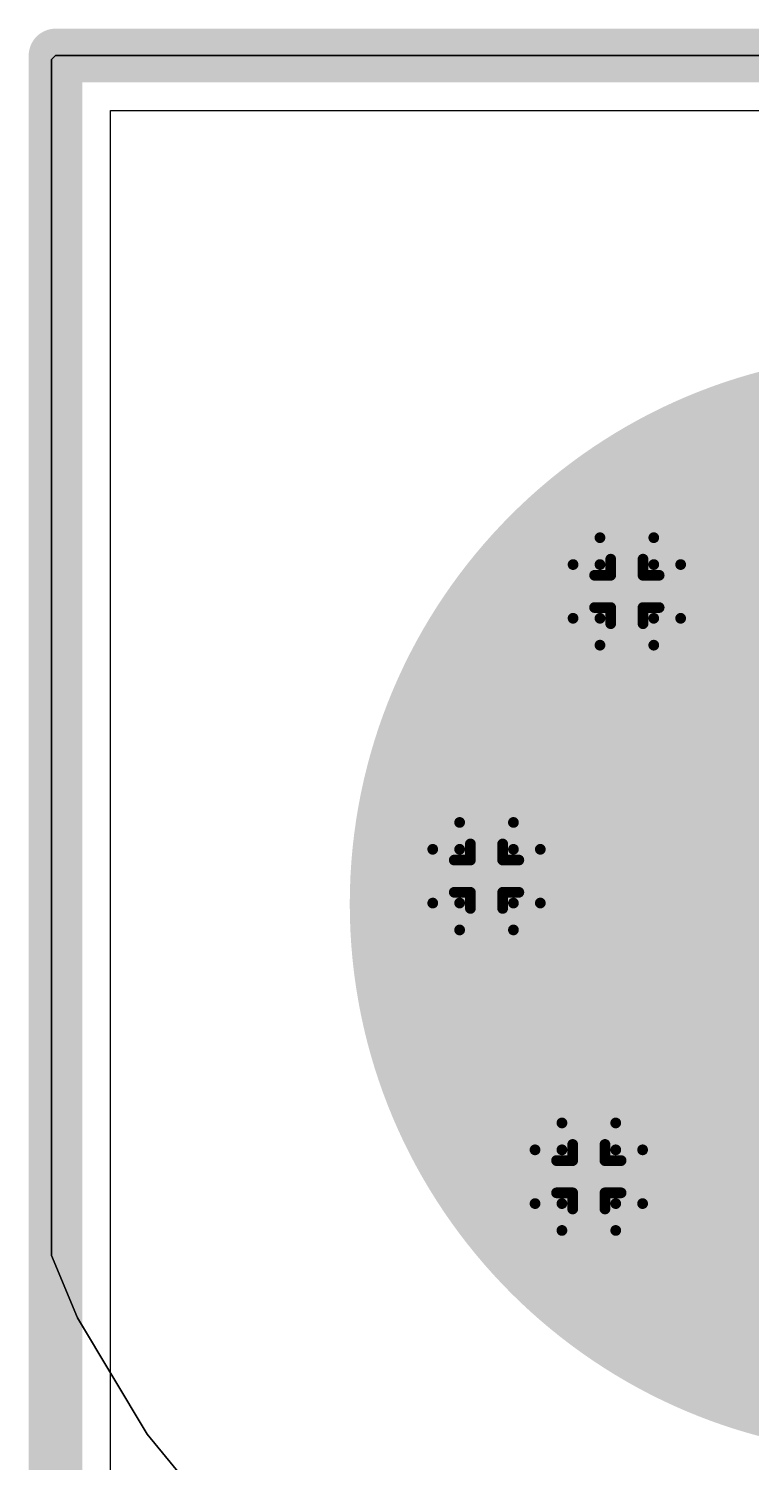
# Model space of a CAD drawing. Header units: inches. Extents: x -4 to 5258, y -4 to 5281.
# Drawn here: x -4.14 to -0.72, y 99.36 to 106.14 of the extents above; entities that cross this region are included whole.
import ezdxf

# ---------------------------------------------------------------- set-up
doc = ezdxf.new("R2010")
doc.units = ezdxf.units.IN
for name, color, linetype in [('Board Outline', 216, 'Continuous'), ('Bottom Layer', 5, 'Continuous'), ('Bottom Solder', 6, 'Continuous'), ('Drill Drawing', 1, 'Continuous'), ('Layer 1', 16, 'Continuous'), ('Layer 2', 76, 'Continuous'), ('Multi-Layer', 9, 'Continuous'), ('Pad Holes', 156, 'Continuous'), ('Top Layer', 1, 'Continuous'), ('Top Solder', 216, 'Continuous'), ('Via Holes', 16, 'Continuous')]:
    doc.layers.add(name, color=color, linetype=linetype)

msp = doc.modelspace()

# ---------------------------------------------------------------- hatches: boundary and pattern name
at = {"layer": 'Bottom Layer'}
h = msp.add_hatch(color=5, dxfattribs=at)
edge = h.paths.add_edge_path()
edge.add_arc((-0.0187, 102), 2.5, 0, 360)
h = msp.add_hatch(color=5, dxfattribs=at)
edge = h.paths.add_edge_path()
edge.add_arc((-1.3119, 103.4769), 0.3, 0, 360)
h = msp.add_hatch(color=5, dxfattribs=at)
edge = h.paths.add_edge_path()
edge.add_arc((-1.9745, 102.1312), 0.3, 0, 360)
h = msp.add_hatch(color=5, dxfattribs=at)
edge = h.paths.add_edge_path()
edge.add_arc((-1.4915, 100.711), 0.3, 0, 360)
at = {"layer": 'Bottom Solder'}
h = msp.add_hatch(color=6, dxfattribs=at)
edge = h.paths.add_edge_path()
edge.add_arc((-0.0187, 102), 2.6016, 0, 360)
h = msp.add_hatch(color=6, dxfattribs=at)
edge = h.paths.add_edge_path()
edge.add_arc((-1.3119, 103.4769), 0.4016, 0, 360)
h = msp.add_hatch(color=6, dxfattribs=at)
edge = h.paths.add_edge_path()
edge.add_arc((-1.9745, 102.1312), 0.4016, 0, 360)
h = msp.add_hatch(color=6, dxfattribs=at)
edge = h.paths.add_edge_path()
edge.add_arc((-1.4915, 100.711), 0.4016, 0, 360)
at = {"layer": 'Layer 1'}
h = msp.add_hatch(color=16, dxfattribs=at)
edge = h.paths.add_edge_path()
edge.add_arc((-0.0187, 102), 2.5, 0, 360)
h = msp.add_hatch(color=16, dxfattribs=at)
edge = h.paths.add_edge_path()
edge.add_arc((-1.3119, 103.4769), 0.3, 0, 360)
h = msp.add_hatch(color=16, dxfattribs=at)
edge = h.paths.add_edge_path()
edge.add_arc((-1.9745, 102.1312), 0.3, 0, 360)
h = msp.add_hatch(color=16, dxfattribs=at)
edge = h.paths.add_edge_path()
edge.add_arc((-1.4915, 100.711), 0.3, 0, 360)
at = {"layer": 'Layer 2'}
h = msp.add_hatch(color=76, dxfattribs=at)
edge = h.paths.add_edge_path()
edge.add_arc((-0.0187, 102), 2.5, 0, 360)
h = msp.add_hatch(color=76, dxfattribs=at)
edge = h.paths.add_edge_path()
edge.add_arc((-1.3119, 103.4769), 0.3, 0, 360)
h = msp.add_hatch(color=76, dxfattribs=at)
edge = h.paths.add_edge_path()
edge.add_arc((-1.9745, 102.1312), 0.3, 0, 360)
h = msp.add_hatch(color=76, dxfattribs=at)
edge = h.paths.add_edge_path()
edge.add_arc((-1.4915, 100.711), 0.3, 0, 360)
at = {"layer": 'Multi-Layer'}
h = msp.add_hatch(color=9, dxfattribs=at)
edge = h.paths.add_edge_path()
edge.add_arc((-0.0187, 102), 2.5, 0, 360)
at = {"layer": 'Pad Holes'}
h = msp.add_hatch(color=7, dxfattribs=at)
edge = h.paths.add_edge_path()
edge.add_arc((-0.0187, 102), 1.55, 0, 360)
at = {"layer": 'Top Layer'}
h = msp.add_hatch(color=1, dxfattribs=at)
edge = h.paths.add_edge_path()
edge.add_arc((-0.0187, 102), 2.5, 0, 360)
h = msp.add_hatch(color=1, dxfattribs=at)
edge = h.paths.add_edge_path()
edge.add_arc((-1.3119, 103.4769), 0.3, 0, 360)
h = msp.add_hatch(color=1, dxfattribs=at)
edge = h.paths.add_edge_path()
edge.add_arc((-1.9745, 102.1312), 0.3, 0, 360)
h = msp.add_hatch(color=1, dxfattribs=at)
edge = h.paths.add_edge_path()
edge.add_arc((-1.4915, 100.711), 0.3, 0, 360)
at = {"layer": 'Top Solder'}
h = msp.add_hatch(color=216, dxfattribs=at)
edge = h.paths.add_edge_path()
edge.add_arc((-0.0187, 102), 2.6016, 0, 360)
h = msp.add_hatch(color=216, dxfattribs=at)
edge = h.paths.add_edge_path()
edge.add_arc((-1.3119, 103.4769), 0.4016, 0, 360)
h = msp.add_hatch(color=216, dxfattribs=at)
edge = h.paths.add_edge_path()
edge.add_arc((-1.9745, 102.1312), 0.4016, 0, 360)
h = msp.add_hatch(color=216, dxfattribs=at)
edge = h.paths.add_edge_path()
edge.add_arc((-1.4915, 100.711), 0.4016, 0, 360)
at = {"layer": 'Via Holes'}
h = msp.add_hatch(color=7, dxfattribs=at)
edge = h.paths.add_edge_path()
edge.add_arc((-1.3119, 103.4769), 0.15, 0, 360)
h = msp.add_hatch(color=7, dxfattribs=at)
edge = h.paths.add_edge_path()
edge.add_arc((-1.9745, 102.1312), 0.15, 0, 360)
h = msp.add_hatch(color=7, dxfattribs=at)
edge = h.paths.add_edge_path()
edge.add_arc((-1.4915, 100.711), 0.15, 0, 360)

# ---------------------------------------------------------------- linework, layer by layer
at = {"layer": 'Board Outline'}
for points in [[(-4.0093, 106.0093, 0.254, 0.254, 0), (145.9907, 106.0093, 0.254, 0.254, 0)], [(-4.0093, -3.9907, 0.254, 0.254, 0), (-4.0093, 106.0093, 0.254, 0.254, 0)]]:
    msp.add_lwpolyline(points, format="xyseb", dxfattribs=at)
msp.add_lwpolyline([(-4.0728, 106.0093, 0.127, 0.127, 1), (-3.9458, 106.0093, 0.127, 0.127, 1)], format="xyseb", close=True, dxfattribs=at)
msp.add_lwpolyline([(-4.0728, 106.0093, 0.127, 0.127, 1), (-3.9458, 106.0093, 0.127, 0.127, 1)], format="xyseb", close=True, dxfattribs=at)
at = {"layer": 'Bottom Layer'}
for p, q in [((-4.0094, 106.0094), (-4.028, 105.9907)), ((-4.028, 105.9907), (-4.028, 100.3393)), ((1.642, 106.0094), (-4.0094, 106.0094)), ((-4.028, 100.3393), (-3.9055, 100.0435)), ((-3.9055, 100.0435), (-3.5764, 99.4944)), ((-3.5764, 99.4944), (-3.1702, 98.9995))]:
    msp.add_line(p, q, dxfattribs=at)
at = {"layer": 'Bottom Solder'}
for p, q in [((-4.0094, 106.0094), (-4.028, 105.9907)), ((-4.028, 105.9907), (-4.028, 100.3393)), ((1.642, 106.0094), (-4.0094, 106.0094)), ((-4.028, 100.3393), (-3.9055, 100.0435)), ((-3.9055, 100.0435), (-3.5764, 99.4944)), ((-3.5764, 99.4944), (-3.1702, 98.9995))]:
    msp.add_line(p, q, dxfattribs=at)
at = {"layer": 'Drill Drawing'}
for points in [[(-1.4389, 103.6039, 0.0508, 0.0508, 0), (-1.4389, 103.7309, 0.0508, 0.0508, 0)], [(-1.4389, 103.7309, 0.0508, 0.0508, 0), (-1.1849, 103.7309, 0.0508, 0.0508, 0)], [(-1.1849, 103.6039, 0.0508, 0.0508, 0), (-1.1849, 103.7309, 0.0508, 0.0508, 0)], [(-1.5659, 103.3499, 0.0508, 0.0508, 0), (-1.5659, 103.6039, 0.0508, 0.0508, 0)], [(-1.5659, 103.6039, 0.0508, 0.0508, 0), (-1.4389, 103.6039, 0.0508, 0.0508, 0)], [(-1.3881, 103.5531, 0.0508, 0.0508, 0), (-1.3881, 103.6293, 0.0508, 0.0508, 0)], [(-1.3881, 103.6293, 0.0508, 0.0508, 0), (-1.2357, 103.6293, 0.0508, 0.0508, 0)], [(-1.2357, 103.5531, 0.0508, 0.0508, 0), (-1.2357, 103.6293, 0.0508, 0.0508, 0)], [(-1.1849, 103.6039, 0.0508, 0.0508, 0), (-1.0579, 103.6039, 0.0508, 0.0508, 0)], [(-1.0579, 103.3499, 0.0508, 0.0508, 0), (-1.0579, 103.6039, 0.0508, 0.0508, 0)], [(-1.4643, 103.4007, 0.0508, 0.0508, 0), (-1.4643, 103.5531, 0.0508, 0.0508, 0)], [(-1.4643, 103.5531, 0.0508, 0.0508, 0), (-1.3881, 103.5531, 0.0508, 0.0508, 0)], [(-1.2357, 103.5531, 0.0508, 0.0508, 0), (-1.1595, 103.5531, 0.0508, 0.0508, 0)], [(-1.1595, 103.4007, 0.0508, 0.0508, 0), (-1.1595, 103.5531, 0.0508, 0.0508, 0)], [(-1.4643, 103.4007, 0.0508, 0.0508, 0), (-1.3881, 103.4007, 0.0508, 0.0508, 0)], [(-1.3881, 103.3245, 0.0508, 0.0508, 0), (-1.3881, 103.4007, 0.0508, 0.0508, 0)], [(-1.2357, 103.4007, 0.0508, 0.0508, 0), (-1.1595, 103.4007, 0.0508, 0.0508, 0)], [(-1.2357, 103.3245, 0.0508, 0.0508, 0), (-1.2357, 103.4007, 0.0508, 0.0508, 0)], [(-1.5659, 103.3499, 0.0508, 0.0508, 0), (-1.4389, 103.3499, 0.0508, 0.0508, 0)], [(-1.4389, 103.2229, 0.0508, 0.0508, 0), (-1.4389, 103.3499, 0.0508, 0.0508, 0)], [(-1.3881, 103.3245, 0.0508, 0.0508, 0), (-1.2357, 103.3245, 0.0508, 0.0508, 0)], [(-1.1849, 103.3499, 0.0508, 0.0508, 0), (-1.0579, 103.3499, 0.0508, 0.0508, 0)], [(-1.1849, 103.2229, 0.0508, 0.0508, 0), (-1.1849, 103.3499, 0.0508, 0.0508, 0)], [(-1.4389, 103.2229, 0.0508, 0.0508, 0), (-1.1849, 103.2229, 0.0508, 0.0508, 0)], [(-2.1015, 102.2582, 0.0508, 0.0508, 0), (-2.1015, 102.3852, 0.0508, 0.0508, 0)], [(-2.1015, 102.3852, 0.0508, 0.0508, 0), (-1.8475, 102.3852, 0.0508, 0.0508, 0)], [(-1.8475, 102.2582, 0.0508, 0.0508, 0), (-1.8475, 102.3852, 0.0508, 0.0508, 0)], [(-2.0507, 102.2074, 0.0508, 0.0508, 0), (-2.0507, 102.2836, 0.0508, 0.0508, 0)], [(-2.0507, 102.2836, 0.0508, 0.0508, 0), (-1.8983, 102.2836, 0.0508, 0.0508, 0)], [(-1.8983, 102.2074, 0.0508, 0.0508, 0), (-1.8983, 102.2836, 0.0508, 0.0508, 0)], [(-2.2285, 102.0042, 0.0508, 0.0508, 0), (-2.2285, 102.2582, 0.0508, 0.0508, 0)], [(-2.2285, 102.2582, 0.0508, 0.0508, 0), (-2.1015, 102.2582, 0.0508, 0.0508, 0)], [(-1.8475, 102.2582, 0.0508, 0.0508, 0), (-1.7205, 102.2582, 0.0508, 0.0508, 0)], [(-1.7205, 102.0042, 0.0508, 0.0508, 0), (-1.7205, 102.2582, 0.0508, 0.0508, 0)], [(-2.1269, 102.055, 0.0508, 0.0508, 0), (-2.1269, 102.2074, 0.0508, 0.0508, 0)], [(-2.1269, 102.2074, 0.0508, 0.0508, 0), (-2.0507, 102.2074, 0.0508, 0.0508, 0)], [(-1.8983, 102.2074, 0.0508, 0.0508, 0), (-1.8221, 102.2074, 0.0508, 0.0508, 0)], [(-1.8221, 102.055, 0.0508, 0.0508, 0), (-1.8221, 102.2074, 0.0508, 0.0508, 0)], [(-2.1269, 102.055, 0.0508, 0.0508, 0), (-2.0507, 102.055, 0.0508, 0.0508, 0)], [(-2.0507, 101.9788, 0.0508, 0.0508, 0), (-2.0507, 102.055, 0.0508, 0.0508, 0)], [(-1.8983, 102.055, 0.0508, 0.0508, 0), (-1.8221, 102.055, 0.0508, 0.0508, 0)], [(-1.8983, 101.9788, 0.0508, 0.0508, 0), (-1.8983, 102.055, 0.0508, 0.0508, 0)], [(-2.2285, 102.0042, 0.0508, 0.0508, 0), (-2.1015, 102.0042, 0.0508, 0.0508, 0)], [(-2.1015, 101.8772, 0.0508, 0.0508, 0), (-2.1015, 102.0042, 0.0508, 0.0508, 0)], [(-2.0507, 101.9788, 0.0508, 0.0508, 0), (-1.8983, 101.9788, 0.0508, 0.0508, 0)], [(-1.8475, 102.0042, 0.0508, 0.0508, 0), (-1.7205, 102.0042, 0.0508, 0.0508, 0)], [(-1.8475, 101.8772, 0.0508, 0.0508, 0), (-1.8475, 102.0042, 0.0508, 0.0508, 0)], [(-2.1015, 101.8772, 0.0508, 0.0508, 0), (-1.8475, 101.8772, 0.0508, 0.0508, 0)], [(-1.6185, 100.838, 0.0508, 0.0508, 0), (-1.6185, 100.965, 0.0508, 0.0508, 0)], [(-1.6185, 100.965, 0.0508, 0.0508, 0), (-1.3645, 100.965, 0.0508, 0.0508, 0)], [(-1.3645, 100.838, 0.0508, 0.0508, 0), (-1.3645, 100.965, 0.0508, 0.0508, 0)], [(-1.5677, 100.7872, 0.0508, 0.0508, 0), (-1.5677, 100.8634, 0.0508, 0.0508, 0)], [(-1.5677, 100.8634, 0.0508, 0.0508, 0), (-1.4153, 100.8634, 0.0508, 0.0508, 0)], [(-1.4153, 100.7872, 0.0508, 0.0508, 0), (-1.4153, 100.8634, 0.0508, 0.0508, 0)], [(-1.7455, 100.584, 0.0508, 0.0508, 0), (-1.7455, 100.838, 0.0508, 0.0508, 0)], [(-1.7455, 100.838, 0.0508, 0.0508, 0), (-1.6185, 100.838, 0.0508, 0.0508, 0)], [(-1.3645, 100.838, 0.0508, 0.0508, 0), (-1.2375, 100.838, 0.0508, 0.0508, 0)], [(-1.2375, 100.584, 0.0508, 0.0508, 0), (-1.2375, 100.838, 0.0508, 0.0508, 0)], [(-1.6439, 100.6348, 0.0508, 0.0508, 0), (-1.6439, 100.7872, 0.0508, 0.0508, 0)], [(-1.6439, 100.7872, 0.0508, 0.0508, 0), (-1.5677, 100.7872, 0.0508, 0.0508, 0)], [(-1.4153, 100.7872, 0.0508, 0.0508, 0), (-1.3391, 100.7872, 0.0508, 0.0508, 0)], [(-1.3391, 100.6348, 0.0508, 0.0508, 0), (-1.3391, 100.7872, 0.0508, 0.0508, 0)], [(-1.6439, 100.6348, 0.0508, 0.0508, 0), (-1.5677, 100.6348, 0.0508, 0.0508, 0)], [(-1.5677, 100.5586, 0.0508, 0.0508, 0), (-1.5677, 100.6348, 0.0508, 0.0508, 0)], [(-1.4153, 100.6348, 0.0508, 0.0508, 0), (-1.3391, 100.6348, 0.0508, 0.0508, 0)], [(-1.4153, 100.5586, 0.0508, 0.0508, 0), (-1.4153, 100.6348, 0.0508, 0.0508, 0)], [(-1.7455, 100.584, 0.0508, 0.0508, 0), (-1.6185, 100.584, 0.0508, 0.0508, 0)], [(-1.6185, 100.457, 0.0508, 0.0508, 0), (-1.6185, 100.584, 0.0508, 0.0508, 0)], [(-1.5677, 100.5586, 0.0508, 0.0508, 0), (-1.4153, 100.5586, 0.0508, 0.0508, 0)], [(-1.3645, 100.584, 0.0508, 0.0508, 0), (-1.2375, 100.584, 0.0508, 0.0508, 0)], [(-1.3645, 100.457, 0.0508, 0.0508, 0), (-1.3645, 100.584, 0.0508, 0.0508, 0)], [(-1.6185, 100.457, 0.0508, 0.0508, 0), (-1.3645, 100.457, 0.0508, 0.0508, 0)]]:
    msp.add_lwpolyline(points, format="xyseb", dxfattribs=at)
for points in [[(-1.4516, 103.7309, 0.0254, 0.0254, 1), (-1.4262, 103.7309, 0.0254, 0.0254, 1)], [(-1.4516, 103.7309, 0.0254, 0.0254, 1), (-1.4262, 103.7309, 0.0254, 0.0254, 1)], [(-1.1976, 103.7309, 0.0254, 0.0254, 1), (-1.1722, 103.7309, 0.0254, 0.0254, 1)], [(-1.1976, 103.7309, 0.0254, 0.0254, 1), (-1.1722, 103.7309, 0.0254, 0.0254, 1)], [(-1.5786, 103.6039, 0.0254, 0.0254, 1), (-1.5532, 103.6039, 0.0254, 0.0254, 1)], [(-1.5786, 103.6039, 0.0254, 0.0254, 1), (-1.5532, 103.6039, 0.0254, 0.0254, 1)], [(-1.4516, 103.6039, 0.0254, 0.0254, 1), (-1.4262, 103.6039, 0.0254, 0.0254, 1)], [(-1.4516, 103.6039, 0.0254, 0.0254, 1), (-1.4262, 103.6039, 0.0254, 0.0254, 1)], [(-1.4008, 103.6293, 0.0254, 0.0254, 1), (-1.3754, 103.6293, 0.0254, 0.0254, 1)], [(-1.4008, 103.6293, 0.0254, 0.0254, 1), (-1.3754, 103.6293, 0.0254, 0.0254, 1)], [(-1.2484, 103.6293, 0.0254, 0.0254, 1), (-1.223, 103.6293, 0.0254, 0.0254, 1)], [(-1.2484, 103.6293, 0.0254, 0.0254, 1), (-1.223, 103.6293, 0.0254, 0.0254, 1)], [(-1.1976, 103.6039, 0.0254, 0.0254, 1), (-1.1722, 103.6039, 0.0254, 0.0254, 1)], [(-1.1976, 103.6039, 0.0254, 0.0254, 1), (-1.1722, 103.6039, 0.0254, 0.0254, 1)], [(-1.0706, 103.6039, 0.0254, 0.0254, 1), (-1.0452, 103.6039, 0.0254, 0.0254, 1)], [(-1.0706, 103.6039, 0.0254, 0.0254, 1), (-1.0452, 103.6039, 0.0254, 0.0254, 1)], [(-1.477, 103.5531, 0.0254, 0.0254, 1), (-1.4516, 103.5531, 0.0254, 0.0254, 1)], [(-1.477, 103.5531, 0.0254, 0.0254, 1), (-1.4516, 103.5531, 0.0254, 0.0254, 1)], [(-1.4008, 103.5531, 0.0254, 0.0254, 1), (-1.3754, 103.5531, 0.0254, 0.0254, 1)], [(-1.4008, 103.5531, 0.0254, 0.0254, 1), (-1.3754, 103.5531, 0.0254, 0.0254, 1)], [(-1.2484, 103.5531, 0.0254, 0.0254, 1), (-1.223, 103.5531, 0.0254, 0.0254, 1)], [(-1.2484, 103.5531, 0.0254, 0.0254, 1), (-1.223, 103.5531, 0.0254, 0.0254, 1)], [(-1.1722, 103.5531, 0.0254, 0.0254, 1), (-1.1468, 103.5531, 0.0254, 0.0254, 1)], [(-1.1722, 103.5531, 0.0254, 0.0254, 1), (-1.1468, 103.5531, 0.0254, 0.0254, 1)], [(-1.477, 103.4007, 0.0254, 0.0254, 1), (-1.4516, 103.4007, 0.0254, 0.0254, 1)], [(-1.477, 103.4007, 0.0254, 0.0254, 1), (-1.4516, 103.4007, 0.0254, 0.0254, 1)], [(-1.4008, 103.4007, 0.0254, 0.0254, 1), (-1.3754, 103.4007, 0.0254, 0.0254, 1)], [(-1.4008, 103.4007, 0.0254, 0.0254, 1), (-1.3754, 103.4007, 0.0254, 0.0254, 1)], [(-1.2484, 103.4007, 0.0254, 0.0254, 1), (-1.223, 103.4007, 0.0254, 0.0254, 1)], [(-1.2484, 103.4007, 0.0254, 0.0254, 1), (-1.223, 103.4007, 0.0254, 0.0254, 1)], [(-1.1722, 103.4007, 0.0254, 0.0254, 1), (-1.1468, 103.4007, 0.0254, 0.0254, 1)], [(-1.1722, 103.4007, 0.0254, 0.0254, 1), (-1.1468, 103.4007, 0.0254, 0.0254, 1)], [(-1.5786, 103.3499, 0.0254, 0.0254, 1), (-1.5532, 103.3499, 0.0254, 0.0254, 1)], [(-1.5786, 103.3499, 0.0254, 0.0254, 1), (-1.5532, 103.3499, 0.0254, 0.0254, 1)], [(-1.4516, 103.3499, 0.0254, 0.0254, 1), (-1.4262, 103.3499, 0.0254, 0.0254, 1)], [(-1.4516, 103.3499, 0.0254, 0.0254, 1), (-1.4262, 103.3499, 0.0254, 0.0254, 1)], [(-1.4008, 103.3245, 0.0254, 0.0254, 1), (-1.3754, 103.3245, 0.0254, 0.0254, 1)], [(-1.4008, 103.3245, 0.0254, 0.0254, 1), (-1.3754, 103.3245, 0.0254, 0.0254, 1)], [(-1.2484, 103.3245, 0.0254, 0.0254, 1), (-1.223, 103.3245, 0.0254, 0.0254, 1)], [(-1.2484, 103.3245, 0.0254, 0.0254, 1), (-1.223, 103.3245, 0.0254, 0.0254, 1)], [(-1.1976, 103.3499, 0.0254, 0.0254, 1), (-1.1722, 103.3499, 0.0254, 0.0254, 1)], [(-1.1976, 103.3499, 0.0254, 0.0254, 1), (-1.1722, 103.3499, 0.0254, 0.0254, 1)], [(-1.0706, 103.3499, 0.0254, 0.0254, 1), (-1.0452, 103.3499, 0.0254, 0.0254, 1)], [(-1.0706, 103.3499, 0.0254, 0.0254, 1), (-1.0452, 103.3499, 0.0254, 0.0254, 1)], [(-1.4516, 103.2229, 0.0254, 0.0254, 1), (-1.4262, 103.2229, 0.0254, 0.0254, 1)], [(-1.4516, 103.2229, 0.0254, 0.0254, 1), (-1.4262, 103.2229, 0.0254, 0.0254, 1)], [(-1.1976, 103.2229, 0.0254, 0.0254, 1), (-1.1722, 103.2229, 0.0254, 0.0254, 1)], [(-1.1976, 103.2229, 0.0254, 0.0254, 1), (-1.1722, 103.2229, 0.0254, 0.0254, 1)], [(-2.1142, 102.3852, 0.0254, 0.0254, 1), (-2.0888, 102.3852, 0.0254, 0.0254, 1)], [(-2.1142, 102.3852, 0.0254, 0.0254, 1), (-2.0888, 102.3852, 0.0254, 0.0254, 1)], [(-1.8602, 102.3852, 0.0254, 0.0254, 1), (-1.8348, 102.3852, 0.0254, 0.0254, 1)], [(-1.8602, 102.3852, 0.0254, 0.0254, 1), (-1.8348, 102.3852, 0.0254, 0.0254, 1)], [(-2.0634, 102.2836, 0.0254, 0.0254, 1), (-2.038, 102.2836, 0.0254, 0.0254, 1)], [(-2.0634, 102.2836, 0.0254, 0.0254, 1), (-2.038, 102.2836, 0.0254, 0.0254, 1)], [(-1.911, 102.2836, 0.0254, 0.0254, 1), (-1.8856, 102.2836, 0.0254, 0.0254, 1)], [(-1.911, 102.2836, 0.0254, 0.0254, 1), (-1.8856, 102.2836, 0.0254, 0.0254, 1)], [(-2.2412, 102.2582, 0.0254, 0.0254, 1), (-2.2158, 102.2582, 0.0254, 0.0254, 1)], [(-2.2412, 102.2582, 0.0254, 0.0254, 1), (-2.2158, 102.2582, 0.0254, 0.0254, 1)], [(-2.1142, 102.2582, 0.0254, 0.0254, 1), (-2.0888, 102.2582, 0.0254, 0.0254, 1)], [(-2.1142, 102.2582, 0.0254, 0.0254, 1), (-2.0888, 102.2582, 0.0254, 0.0254, 1)], [(-1.8602, 102.2582, 0.0254, 0.0254, 1), (-1.8348, 102.2582, 0.0254, 0.0254, 1)], [(-1.8602, 102.2582, 0.0254, 0.0254, 1), (-1.8348, 102.2582, 0.0254, 0.0254, 1)], [(-1.7332, 102.2582, 0.0254, 0.0254, 1), (-1.7078, 102.2582, 0.0254, 0.0254, 1)], [(-1.7332, 102.2582, 0.0254, 0.0254, 1), (-1.7078, 102.2582, 0.0254, 0.0254, 1)], [(-2.1396, 102.2074, 0.0254, 0.0254, 1), (-2.1142, 102.2074, 0.0254, 0.0254, 1)], [(-2.1396, 102.2074, 0.0254, 0.0254, 1), (-2.1142, 102.2074, 0.0254, 0.0254, 1)], [(-2.0634, 102.2074, 0.0254, 0.0254, 1), (-2.038, 102.2074, 0.0254, 0.0254, 1)], [(-2.0634, 102.2074, 0.0254, 0.0254, 1), (-2.038, 102.2074, 0.0254, 0.0254, 1)], [(-1.911, 102.2074, 0.0254, 0.0254, 1), (-1.8856, 102.2074, 0.0254, 0.0254, 1)], [(-1.911, 102.2074, 0.0254, 0.0254, 1), (-1.8856, 102.2074, 0.0254, 0.0254, 1)], [(-1.8348, 102.2074, 0.0254, 0.0254, 1), (-1.8094, 102.2074, 0.0254, 0.0254, 1)], [(-1.8348, 102.2074, 0.0254, 0.0254, 1), (-1.8094, 102.2074, 0.0254, 0.0254, 1)], [(-2.1396, 102.055, 0.0254, 0.0254, 1), (-2.1142, 102.055, 0.0254, 0.0254, 1)], [(-2.1396, 102.055, 0.0254, 0.0254, 1), (-2.1142, 102.055, 0.0254, 0.0254, 1)], [(-2.0634, 102.055, 0.0254, 0.0254, 1), (-2.038, 102.055, 0.0254, 0.0254, 1)], [(-2.0634, 102.055, 0.0254, 0.0254, 1), (-2.038, 102.055, 0.0254, 0.0254, 1)], [(-1.911, 102.055, 0.0254, 0.0254, 1), (-1.8856, 102.055, 0.0254, 0.0254, 1)], [(-1.911, 102.055, 0.0254, 0.0254, 1), (-1.8856, 102.055, 0.0254, 0.0254, 1)], [(-1.8348, 102.055, 0.0254, 0.0254, 1), (-1.8094, 102.055, 0.0254, 0.0254, 1)], [(-1.8348, 102.055, 0.0254, 0.0254, 1), (-1.8094, 102.055, 0.0254, 0.0254, 1)], [(-2.2412, 102.0042, 0.0254, 0.0254, 1), (-2.2158, 102.0042, 0.0254, 0.0254, 1)], [(-2.2412, 102.0042, 0.0254, 0.0254, 1), (-2.2158, 102.0042, 0.0254, 0.0254, 1)], [(-2.1142, 102.0042, 0.0254, 0.0254, 1), (-2.0888, 102.0042, 0.0254, 0.0254, 1)], [(-2.1142, 102.0042, 0.0254, 0.0254, 1), (-2.0888, 102.0042, 0.0254, 0.0254, 1)], [(-2.0634, 101.9788, 0.0254, 0.0254, 1), (-2.038, 101.9788, 0.0254, 0.0254, 1)], [(-2.0634, 101.9788, 0.0254, 0.0254, 1), (-2.038, 101.9788, 0.0254, 0.0254, 1)], [(-1.911, 101.9788, 0.0254, 0.0254, 1), (-1.8856, 101.9788, 0.0254, 0.0254, 1)], [(-1.911, 101.9788, 0.0254, 0.0254, 1), (-1.8856, 101.9788, 0.0254, 0.0254, 1)], [(-1.8602, 102.0042, 0.0254, 0.0254, 1), (-1.8348, 102.0042, 0.0254, 0.0254, 1)], [(-1.8602, 102.0042, 0.0254, 0.0254, 1), (-1.8348, 102.0042, 0.0254, 0.0254, 1)], [(-1.7332, 102.0042, 0.0254, 0.0254, 1), (-1.7078, 102.0042, 0.0254, 0.0254, 1)], [(-1.7332, 102.0042, 0.0254, 0.0254, 1), (-1.7078, 102.0042, 0.0254, 0.0254, 1)], [(-2.1142, 101.8772, 0.0254, 0.0254, 1), (-2.0888, 101.8772, 0.0254, 0.0254, 1)], [(-2.1142, 101.8772, 0.0254, 0.0254, 1), (-2.0888, 101.8772, 0.0254, 0.0254, 1)], [(-1.8602, 101.8772, 0.0254, 0.0254, 1), (-1.8348, 101.8772, 0.0254, 0.0254, 1)], [(-1.8602, 101.8772, 0.0254, 0.0254, 1), (-1.8348, 101.8772, 0.0254, 0.0254, 1)], [(-1.6312, 100.965, 0.0254, 0.0254, 1), (-1.6058, 100.965, 0.0254, 0.0254, 1)], [(-1.6312, 100.965, 0.0254, 0.0254, 1), (-1.6058, 100.965, 0.0254, 0.0254, 1)], [(-1.3772, 100.965, 0.0254, 0.0254, 1), (-1.3518, 100.965, 0.0254, 0.0254, 1)], [(-1.3772, 100.965, 0.0254, 0.0254, 1), (-1.3518, 100.965, 0.0254, 0.0254, 1)], [(-1.5804, 100.8634, 0.0254, 0.0254, 1), (-1.555, 100.8634, 0.0254, 0.0254, 1)], [(-1.5804, 100.8634, 0.0254, 0.0254, 1), (-1.555, 100.8634, 0.0254, 0.0254, 1)], [(-1.428, 100.8634, 0.0254, 0.0254, 1), (-1.4026, 100.8634, 0.0254, 0.0254, 1)], [(-1.428, 100.8634, 0.0254, 0.0254, 1), (-1.4026, 100.8634, 0.0254, 0.0254, 1)], [(-1.7582, 100.838, 0.0254, 0.0254, 1), (-1.7328, 100.838, 0.0254, 0.0254, 1)], [(-1.7582, 100.838, 0.0254, 0.0254, 1), (-1.7328, 100.838, 0.0254, 0.0254, 1)], [(-1.6312, 100.838, 0.0254, 0.0254, 1), (-1.6058, 100.838, 0.0254, 0.0254, 1)], [(-1.6312, 100.838, 0.0254, 0.0254, 1), (-1.6058, 100.838, 0.0254, 0.0254, 1)], [(-1.3772, 100.838, 0.0254, 0.0254, 1), (-1.3518, 100.838, 0.0254, 0.0254, 1)], [(-1.3772, 100.838, 0.0254, 0.0254, 1), (-1.3518, 100.838, 0.0254, 0.0254, 1)], [(-1.2502, 100.838, 0.0254, 0.0254, 1), (-1.2248, 100.838, 0.0254, 0.0254, 1)], [(-1.2502, 100.838, 0.0254, 0.0254, 1), (-1.2248, 100.838, 0.0254, 0.0254, 1)], [(-1.6566, 100.7872, 0.0254, 0.0254, 1), (-1.6312, 100.7872, 0.0254, 0.0254, 1)], [(-1.6566, 100.7872, 0.0254, 0.0254, 1), (-1.6312, 100.7872, 0.0254, 0.0254, 1)], [(-1.5804, 100.7872, 0.0254, 0.0254, 1), (-1.555, 100.7872, 0.0254, 0.0254, 1)], [(-1.5804, 100.7872, 0.0254, 0.0254, 1), (-1.555, 100.7872, 0.0254, 0.0254, 1)], [(-1.428, 100.7872, 0.0254, 0.0254, 1), (-1.4026, 100.7872, 0.0254, 0.0254, 1)], [(-1.428, 100.7872, 0.0254, 0.0254, 1), (-1.4026, 100.7872, 0.0254, 0.0254, 1)], [(-1.3518, 100.7872, 0.0254, 0.0254, 1), (-1.3264, 100.7872, 0.0254, 0.0254, 1)], [(-1.3518, 100.7872, 0.0254, 0.0254, 1), (-1.3264, 100.7872, 0.0254, 0.0254, 1)], [(-1.6566, 100.6348, 0.0254, 0.0254, 1), (-1.6312, 100.6348, 0.0254, 0.0254, 1)], [(-1.6566, 100.6348, 0.0254, 0.0254, 1), (-1.6312, 100.6348, 0.0254, 0.0254, 1)], [(-1.5804, 100.6348, 0.0254, 0.0254, 1), (-1.555, 100.6348, 0.0254, 0.0254, 1)], [(-1.5804, 100.6348, 0.0254, 0.0254, 1), (-1.555, 100.6348, 0.0254, 0.0254, 1)], [(-1.428, 100.6348, 0.0254, 0.0254, 1), (-1.4026, 100.6348, 0.0254, 0.0254, 1)], [(-1.428, 100.6348, 0.0254, 0.0254, 1), (-1.4026, 100.6348, 0.0254, 0.0254, 1)], [(-1.3518, 100.6348, 0.0254, 0.0254, 1), (-1.3264, 100.6348, 0.0254, 0.0254, 1)], [(-1.3518, 100.6348, 0.0254, 0.0254, 1), (-1.3264, 100.6348, 0.0254, 0.0254, 1)], [(-1.7582, 100.584, 0.0254, 0.0254, 1), (-1.7328, 100.584, 0.0254, 0.0254, 1)], [(-1.7582, 100.584, 0.0254, 0.0254, 1), (-1.7328, 100.584, 0.0254, 0.0254, 1)], [(-1.6312, 100.584, 0.0254, 0.0254, 1), (-1.6058, 100.584, 0.0254, 0.0254, 1)], [(-1.6312, 100.584, 0.0254, 0.0254, 1), (-1.6058, 100.584, 0.0254, 0.0254, 1)], [(-1.5804, 100.5586, 0.0254, 0.0254, 1), (-1.555, 100.5586, 0.0254, 0.0254, 1)], [(-1.5804, 100.5586, 0.0254, 0.0254, 1), (-1.555, 100.5586, 0.0254, 0.0254, 1)], [(-1.428, 100.5586, 0.0254, 0.0254, 1), (-1.4026, 100.5586, 0.0254, 0.0254, 1)], [(-1.428, 100.5586, 0.0254, 0.0254, 1), (-1.4026, 100.5586, 0.0254, 0.0254, 1)], [(-1.3772, 100.584, 0.0254, 0.0254, 1), (-1.3518, 100.584, 0.0254, 0.0254, 1)], [(-1.3772, 100.584, 0.0254, 0.0254, 1), (-1.3518, 100.584, 0.0254, 0.0254, 1)], [(-1.2502, 100.584, 0.0254, 0.0254, 1), (-1.2248, 100.584, 0.0254, 0.0254, 1)], [(-1.2502, 100.584, 0.0254, 0.0254, 1), (-1.2248, 100.584, 0.0254, 0.0254, 1)], [(-1.6312, 100.457, 0.0254, 0.0254, 1), (-1.6058, 100.457, 0.0254, 0.0254, 1)], [(-1.6312, 100.457, 0.0254, 0.0254, 1), (-1.6058, 100.457, 0.0254, 0.0254, 1)], [(-1.3772, 100.457, 0.0254, 0.0254, 1), (-1.3518, 100.457, 0.0254, 0.0254, 1)], [(-1.3772, 100.457, 0.0254, 0.0254, 1), (-1.3518, 100.457, 0.0254, 0.0254, 1)]]:
    msp.add_lwpolyline(points, format="xyseb", close=True, dxfattribs=at)
at = {"layer": 'Layer 1'}
for p, q in [((-3.7504, -3.7317), (-3.7504, 105.7504)), ((-3.7504, 105.7504), (145.7317, 105.7504))]:
    msp.add_line(p, q, dxfattribs=at)
at = {"layer": 'Top Layer'}
for p, q in [((-4.0094, 106.0094), (-4.028, 105.9907)), ((-4.028, 105.9907), (-4.028, 100.3393)), ((1.642, 106.0094), (-4.0094, 106.0094)), ((-4.028, 100.3393), (-3.9055, 100.0435)), ((-3.9055, 100.0435), (-3.5764, 99.4944)), ((-3.5764, 99.4944), (-3.1702, 98.9995))]:
    msp.add_line(p, q, dxfattribs=at)
at = {"layer": 'Top Solder'}
for p, q in [((-4.028, 105.9907), (-4.0094, 106.0094)), ((-4.028, 100.3393), (-4.028, 105.9907)), ((-4.0094, 106.0094), (1.642, 106.0094)), ((-4.028, 100.3393), (-4.028, 100.3393)), ((-3.9055, 100.0435), (-4.028, 100.3393)), ((-3.5764, 99.4944), (-3.9055, 100.0435)), ((-3.1702, 98.9995), (-3.5764, 99.4944))]:
    msp.add_line(p, q, dxfattribs=at)

doc.saveas('drawing.dxf')
